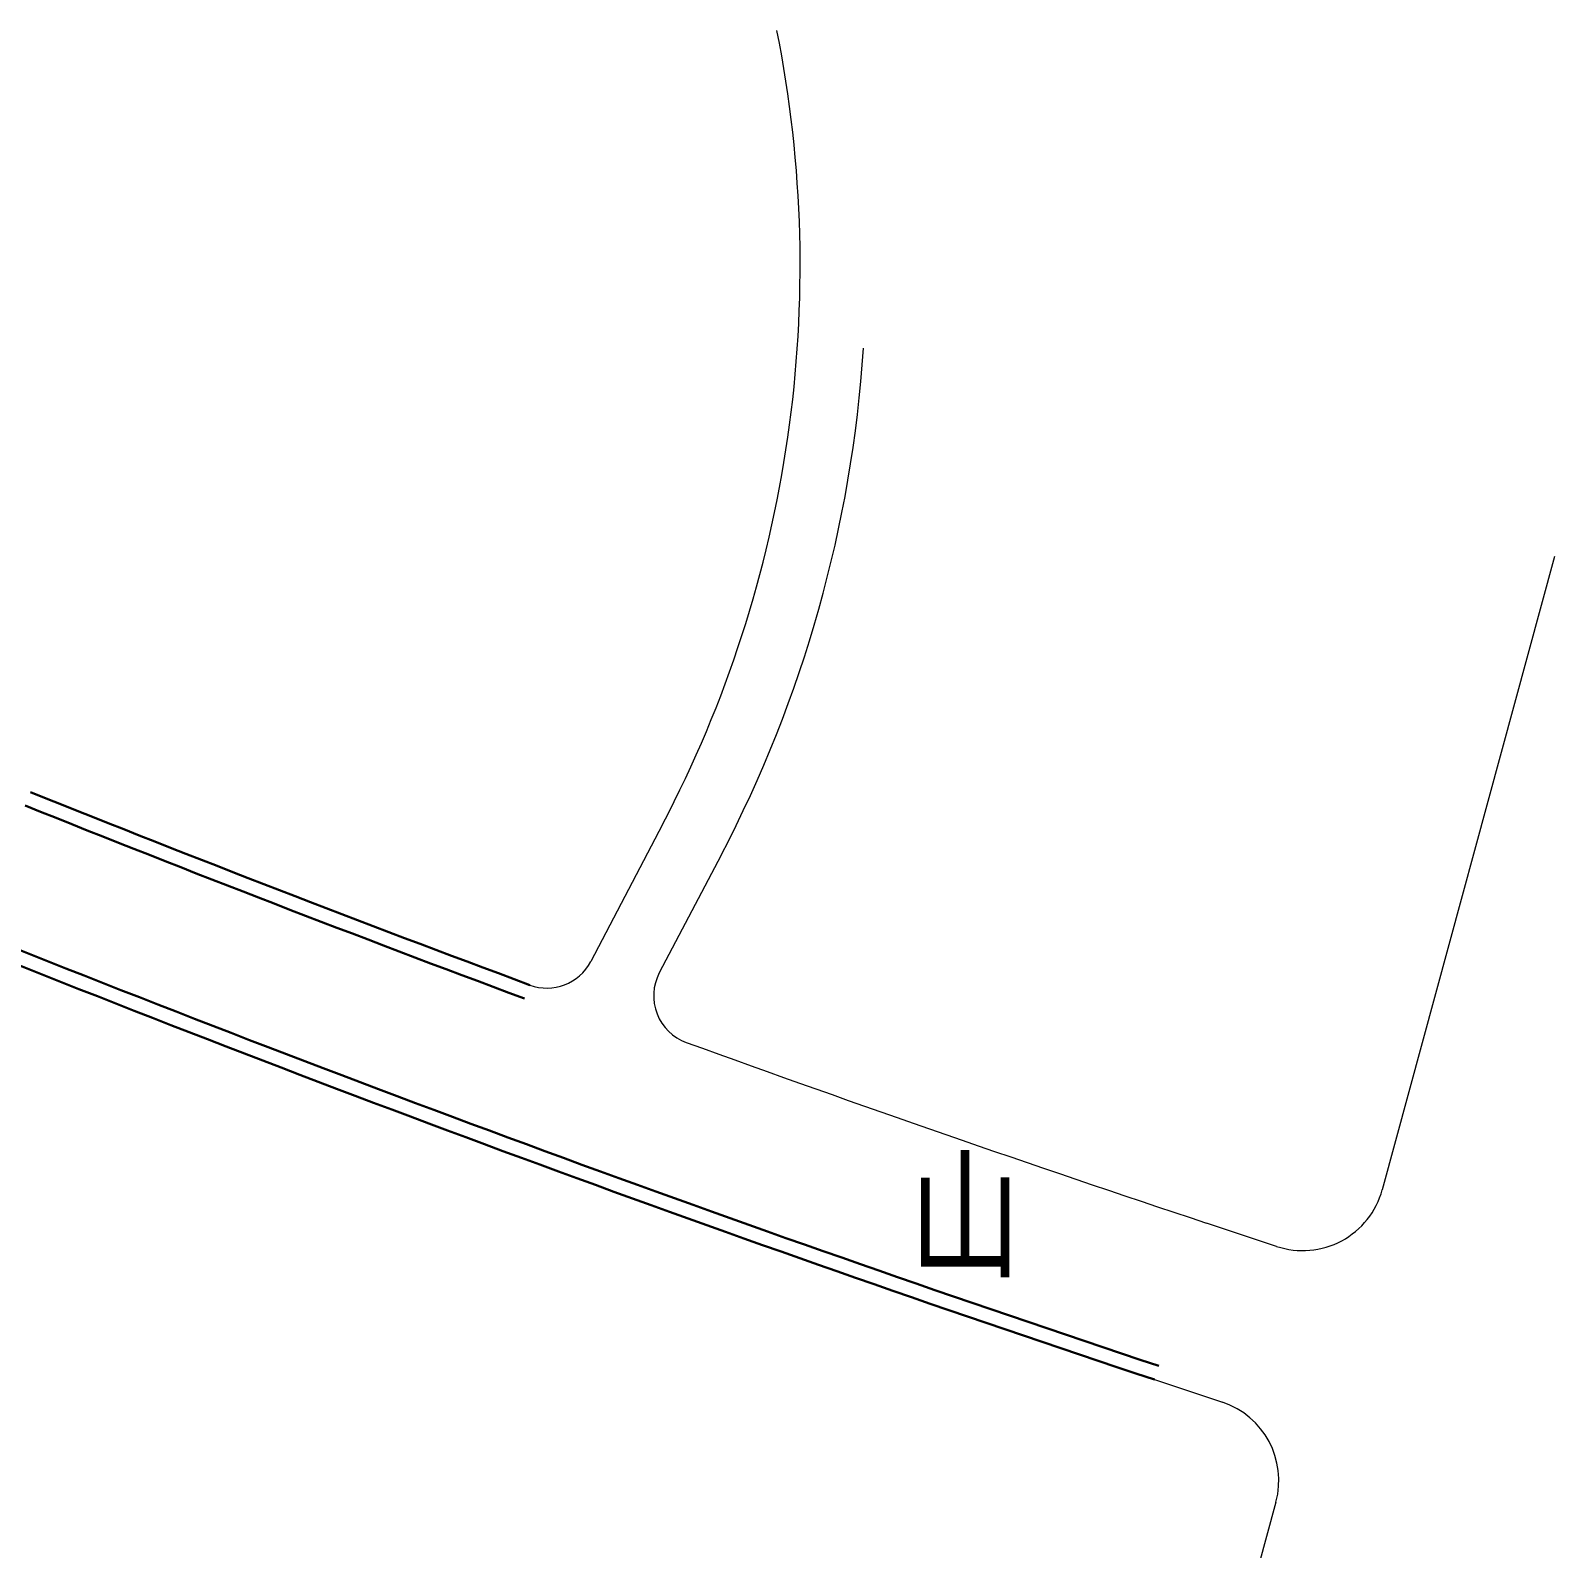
# Model space of a CAD drawing. Extents: x 0 to 531375, y 0 to 4335249.
# Drawn here: x 498295 to 498664.5, y 4328215.9 to 4328584 of the extents above; entities that cross this region are included whole.
import ezdxf

# ---------------------------------------------------------------- set-up
doc = ezdxf.new("R2010")
doc.units = 0
for name, color, linetype, lineweight in [('ZHILUBX', 7, 'Continuous', 15), ('ZHUCIBX', 7, 'Continuous', 15), ('路名', 7, 'Continuous', 15), ('路网', 7, 'Continuous', 15), ('道路偏置线', 3, 'Continuous', 30)]:
    doc.layers.add(name, color=color, linetype=linetype, lineweight=lineweight)
doc.styles.get("Standard").update_dxf_attribs({"font": '', "width": 0.7})
doc.styles.get('Standard').set_extended_font_data('仿宋_GB2312')

msp = doc.modelspace()

# ---------------------------------------------------------------- linework, layer by layer
at = {"layer": 'ZHILUBX', "color": 7, "ltscale": 20}
for points in [[(498448.25184, 4328391.47528, 0.171408706), (498475.97916, 4328583.97993)], [(498448.25184, 4328391.47528, 0.171408706), (498475.97916, 4328583.97993)], [(498462.42475, 4328384.05038, 0.104728711), (498496.94265, 4328506.91996)], [(498462.42475, 4328384.05038, 0.104728711), (498496.94265, 4328506.91996)], [(498416.03249, 4328352.56153, 0.377530398), (498430.84138, 4328358.24161)], [(498416.03249, 4328352.56153, 0.377530398), (498430.84138, 4328358.24161)], [(498447.45821, 4328355.48174, 0.454320653), (498454.00017, 4328338.63074)], [(498447.45821, 4328355.48174, 0.454320653), (498454.00017, 4328338.63074)]]:
    msp.add_lwpolyline(points, format="xyb", dxfattribs=at)
for points in [[(498448.25184, 4328391.47528), (498430.84128, 4328358.24141)], [(498448.25184, 4328391.47528), (498430.84128, 4328358.24141)], [(498462.42475, 4328384.05038), (498447.45821, 4328355.48174)], [(498462.42475, 4328384.05038), (498447.45821, 4328355.48174)]]:
    msp.add_lwpolyline(points, dxfattribs=at)
at = {"layer": 'ZHUCIBX', "color": 7}
for points in [[(498664.46701, 4328456.43272), (498622.71608, 4328302.92467)], [(498664.46701, 4328456.43272), (498622.71608, 4328302.92467)], [(498597.11062, 4328289.19389), (498580.08358, 4328294.85157)], [(498597.11062, 4328289.19389), (498580.08358, 4328294.85157)], [(498567.47058, 4328256.89218), (498583.94374, 4328251.41854)], [(498567.47058, 4328256.89218), (498583.94374, 4328251.41854)], [(498596.9362, 4328227.18993), (498527.62041, 4327972.33253)], [(498596.9362, 4328227.18993), (498527.62041, 4327972.33253)]]:
    msp.add_lwpolyline(points, dxfattribs=at)
for points in [[(498454.00017, 4328338.63074, 0.006700485), (498580.08358, 4328294.85157)], [(498454.00017, 4328338.63074, 0.006700485), (498580.08358, 4328294.85157)], [(498597.11062, 4328289.19389, 0.430488158), (498622.71608, 4328302.92467)], [(498597.11062, 4328289.19389, 0.430488158), (498622.71608, 4328302.92467)], [(498596.9362, 4328227.18993, 0.39812412), (498583.94374, 4328251.41854)], [(498596.9362, 4328227.18993, 0.39812412), (498583.94374, 4328251.41854)]]:
    msp.add_lwpolyline(points, format="xyb", dxfattribs=at)
at = {"layer": '路网', "color": 7}
for points in [[(498567.47058, 4328256.89218), (498583.94374, 4328251.41854)], [(498596.9362, 4328227.18993), (498527.62041, 4327972.33253)]]:
    msp.add_lwpolyline(points, dxfattribs=at)
msp.add_lwpolyline([(498596.9362, 4328227.18993, 0.39812412), (498583.94374, 4328251.41854)], format="xyb", dxfattribs=at)
at = {"layer": '道路偏置线', "color": 1}
for points in [[(498295.01952, 4328399.32368, 0.006513009), (498416.03249, 4328352.56153)], [(498280.11684, 4328362.20342, 0.015244743), (498567.47058, 4328256.89218)]]:
    msp.add_lwpolyline(points, format="xyb", dxfattribs=at)
at = {"layer": '道路偏置线', "color": 5}
for points in [[(498293.71553, 4328396.07566, 0.006513009), (498414.81356, 4328349.28065, 0.006513009)], [(498281.42083, 4328365.45144, 0.015244743), (498568.57421, 4328260.21362, 0.015244743)]]:
    msp.add_lwpolyline(points, format="xyb", dxfattribs=at)

# ---------------------------------------------------------------- texts
at = {"layer": '路名', "color": 7, "width": 0.8}
msp.add_text('山', height=25, dxfattribs=at).set_placement((498507.93939, 4328284.30744))

doc.saveas('drawing.dxf')
